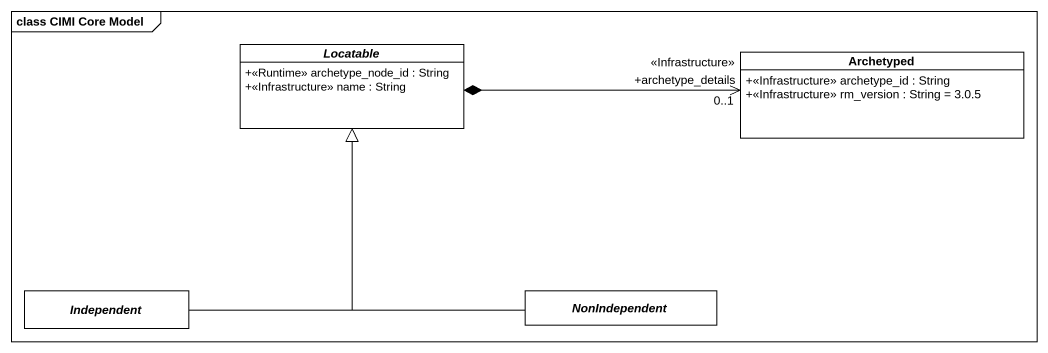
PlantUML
@startuml
mainframe class CIMI Core Model
hide circle
hide empty members
skinparam classAttributeIconSize 0
abstract class Locatable {
  +<<Runtime>> archetype_node_id : String
  +<<Infrastructure>> name : String
}
class Archetyped {
  +<<Infrastructure>> archetype_id : String
  +<<Infrastructure>> rm_version : String = 3.0.5
}
abstract class Independent
abstract class NonIndependent
Locatable *-right-> "+archetype_details\n0..1\n<<Infrastructure>>" Archetyped
Independent -up-|> Locatable
NonIndependent -up-|> Locatable
@enduml
